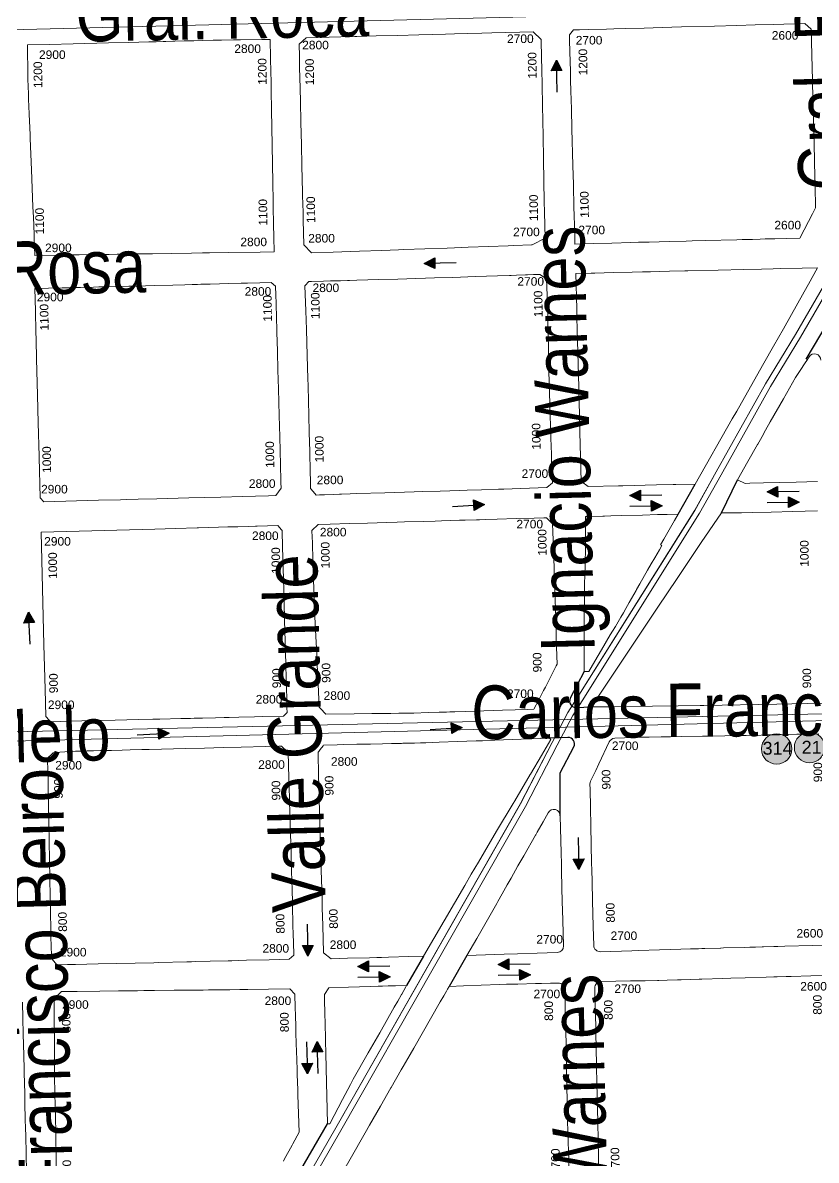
# Model space of a CAD drawing. Header units: millimetres. Extents: x 11558 to 23675, y 49449 to 61482.
# Drawn here: x 17902 to 18272, y 54186 to 54716 of the extents above; entities that cross this region are included whole.
import ezdxf

# ---------------------------------------------------------------- set-up
doc = ezdxf.new("R2010")
doc.units = ezdxf.units.MM
for name, color, linetype in [('0. plano base - nombres calles', 22, 'Continuous'), ('0. Plano Base - PLANO', 254, 'Continuous'), ('0. Plano base - sentido calles', 253, 'Continuous'), ('0. vias del tren', 252, 'VÍAS'), ('7. puesta en valor CC la lucila', 212, 'Continuous'), ('numeración', 7, 'Continuous')]:
    doc.layers.add(name, color=color, linetype=linetype)
for name, color, linetype, true_color in [('Linea 21 REGRESO Ramal F', 7, 'Continuous', 0x0a47ff), ('Linea 314 IDA', 7, 'Continuous', 0x141414), ('Linea 314 REGRESO', 7, 'Continuous', 0xe00000)]:
    doc.layers.add(name, color=color, linetype=linetype, true_color=true_color)
doc.layers.get('7. puesta en valor CC la lucila').off()
doc.styles.get("Standard").update_dxf_attribs({"font": 'arial.ttf'})
doc.linetypes.add('VÍAS', pattern='A,0.15,[130,ltypeshp.shx,S=0.25,R=0,X=0,Y=0],0.15', length=0.3)

# ---------------------------------------------------------------- blocks, each defined once
blk = doc.blocks.new('MANZANAS')
at = {"layer": '0. Plano Base - PLANO', "color": 0, "linetype": 'VÍAS', "lineweight": 5, "ltscale": 4}
for points in [[(5638207.85, 6178052.52), (5638205.17, 6177994.89), (5638203.36, 6177968), (5638201.96, 6177920.86), (5638201.34, 6177900.33), (5638193.02, 6177797.44), (5638192.31, 6177789.22), (5638192.31, 6177773.45), (5638192.31, 6177741.36), (5638185.65, 6177567.38), (5638181.67, 6177474.44)], [(5638210.49, 6178052.39), (5638207.81, 6177994.74), (5638206, 6177967.87), (5638204.6, 6177920.78), (5638203.98, 6177900.18), (5638195.65, 6177797.22), (5638194.96, 6177789.11), (5638194.96, 6177773.45), (5638194.96, 6177741.31), (5638188.29, 6177567.27), (5638184.31, 6177474.33)]]:
    blk.add_lwpolyline(points, dxfattribs=at)
at = {"layer": '0. Plano Base - PLANO', "color": 0, "linetype": 'Continuous', "lineweight": 5}
for points in [[(5638096.51, 6177986.02), (5638094.43, 6177984.87), (5638093.48, 6177986.6), (5638090.15, 6177992.6), (5638088.07, 6177996.36), (5638086.04, 6178000.02), (5638084.57, 6178002.69), (5638082.6, 6178006.24), (5638080.94, 6178009.23), (5638076.69, 6178016.91), (5638068.4, 6178031.88), (5638063.96, 6178039.9), (5638061.84, 6178043.72), (5638059.87, 6178047.29), (5638057.41, 6178051.73), (5638055.49, 6178055.19), (5638052.99, 6178059.71), (5638051.12, 6178063.09), (5638048.14, 6178068.46), (5638047.15, 6178070.25), (5638047.81, 6178073.22), (5638050.22, 6178074.56), (5638053.78, 6178076.53), (5638061.22, 6178080.67), (5638064.19, 6178082.32), (5638068.9, 6178084.93), (5638076.59, 6178089.2), (5638083.98, 6178093.31), (5638091.83, 6178097.66), (5638105.31, 6178105.15), (5638114.46, 6178110.23), (5638121.91, 6178114.37), (5638129.42, 6178118.54), (5638142.1, 6178125.59), (5638145.97, 6178124.67), (5638157.62, 6178103.64), (5638161.73, 6178096.2), (5638166.65, 6178087.33), (5638171.36, 6178078.8), (5638176.24, 6178069.93), (5638181.43, 6178060.48), (5638186.22, 6178051.78), (5638186.22, 6178051.6), (5638186.22, 6178048.48), (5638186.22, 6178044.38), (5638186.21, 6178035.66), (5638180.96, 6178032.76), (5638176.11, 6178030.07), (5638172.14, 6178027.88), (5638170.06, 6178026.72), (5638166.95, 6178025), (5638165.21, 6178024.04), (5638162.68, 6178022.64), (5638160.49, 6178021.43), (5638147.61, 6178014.3), (5638142.36, 6178011.39), (5638139.81, 6178009.98), (5638132.87, 6178006.14), (5638124.72, 6178001.63), (5638120.43, 6177999.26), (5638117.28, 6177997.51), (5638109.5, 6177993.21), (5638102.05, 6177989.08)], [(5637996.05, 6177929.46), (5637987.28, 6177924.5), (5637982.41, 6177926.19), (5637976.84, 6177936.29), (5637975.55, 6177938.64), (5637974.29, 6177940.94), (5637974, 6177941.47), (5637970.57, 6177947.7), (5637964.59, 6177958.57), (5637959.77, 6177967.33), (5637954.88, 6177976.21), (5637950.07, 6177984.96), (5637944.57, 6177994.96), (5637942.67, 6177998.41), (5637940.01, 6178003.25), (5637937.22, 6178008.31), (5637938.8, 6178012.49), (5637948.11, 6178017.64), (5637952.93, 6178020.31), (5637958.65, 6178023.47), (5637959.52, 6178023.95), (5637967.31, 6178028.26), (5637976.21, 6178033.19), (5637984.77, 6178037.92), (5637995.62, 6178043.92), (5637999.37, 6178046), (5638004.56, 6178048.87), (5638010.53, 6178052.18), (5638014.63, 6178054.44), (5638026.04, 6178060.76), (5638031.53, 6178063.79), (5638036.47, 6178062.24), (5638040.7, 6178054.46), (5638042.96, 6178050.32), (5638043.15, 6178049.97), (5638046.53, 6178043.76), (5638051.13, 6178035.31), (5638057.99, 6178022.72), (5638063.07, 6178013.38), (5638068.04, 6178004.25), (5638072.56, 6177995.95), (5638074.96, 6177991.55), (5638080.81, 6177980.8), (5638076.82, 6177975.31), (5638076.72, 6177975.16), (5638069.43, 6177971.03), (5638067.14, 6177969.73), (5638059.15, 6177965.21), (5638050.97, 6177960.57), (5638048.41, 6177959.12), (5638042.38, 6177955.71), (5638033.32, 6177950.58), (5638024.74, 6177945.71), (5638022.68, 6177944.55), (5638015.82, 6177940.66), (5638006.81, 6177935.56)], [(5638164.54, 6177894.09), (5638152.11, 6177887.27), (5638148.5, 6177887.82), (5638148.15, 6177887.87), (5638137.02, 6177907.96), (5638132.76, 6177915.66), (5638128.5, 6177923.35), (5638126.81, 6177926.4), (5638124.21, 6177931.09), (5638118.96, 6177940.58), (5638113.69, 6177950.09), (5638111.1, 6177954.77), (5638109.07, 6177958.45), (5638101.1, 6177972.83), (5638107.47, 6177976.34), (5638108.84, 6177977.09), (5638112.66, 6177979.19), (5638116.74, 6177981.44), (5638124.17, 6177985.52), (5638128.4, 6177987.84), (5638131.66, 6177989.64), (5638135.25, 6177991.61), (5638139.41, 6177993.9), (5638145.7, 6177997.36), (5638146.95, 6177998.05), (5638159.35, 6178004.87), (5638169.89, 6178010.66), (5638177.05, 6178014.6), (5638181.89, 6178017.26), (5638184.7, 6178018.81), (5638193.71, 6178023.76), (5638199.99, 6178027.22), (5638199.73, 6178018.48), (5638199.6, 6178014.3), (5638199, 6177994.55), (5638198.69, 6177985.26), (5638198.3, 6177976.07), (5638197.93, 6177966.34), (5638197.33, 6177950.47), (5638197.17, 6177946.3), (5638195.84, 6177911.24), (5638187.99, 6177906.95), (5638186.91, 6177906.36), (5638180.01, 6177902.59), (5638166.27, 6177895.05)], [(5637882.24, 6177868.79), (5637873.34, 6177863.99), (5637869.27, 6177871.1), (5637868.46, 6177872.52), (5637866.38, 6177876.16), (5637864.46, 6177879.51), (5637862.04, 6177883.74), (5637853.47, 6177898.7), (5637846.2, 6177911.4), (5637845.97, 6177911.81), (5637845.76, 6177912.17), (5637845.36, 6177912.86), (5637842.07, 6177918.61), (5637840.61, 6177921.17), (5637838.65, 6177924.59), (5637837.2, 6177927.11), (5637836.82, 6177927.77), (5637836.26, 6177928.78), (5637835.94, 6177929.33), (5637834.05, 6177932.66), (5637832.54, 6177935.33), (5637832.26, 6177935.83), (5637832.05, 6177936.21), (5637830.6, 6177938.94), (5637830.01, 6177940.06), (5637826.67, 6177946.33), (5637824.92, 6177949.63), (5637834.02, 6177954.55), (5637843.68, 6177959.83), (5637858.02, 6177967.77), (5637866.43, 6177972.42), (5637874.57, 6177976.93), (5637877.57, 6177978.59), (5637880.46, 6177980.19), (5637881.47, 6177980.75), (5637888.94, 6177984.89), (5637892.9, 6177987.08), (5637896.6, 6177989.13), (5637900.82, 6177991.46), (5637904.19, 6177993.33), (5637909.06, 6177996.03), (5637912.01, 6177997.57), (5637920.89, 6178002.2), (5637922.04, 6178002.8), (5637924.22, 6178003.93), (5637925.05, 6178002.43), (5637927.55, 6177997.91), (5637928.63, 6177995.95), (5637931.31, 6177991.08), (5637933.88, 6177986.35), (5637935.62, 6177983.14), (5637939.92, 6177975.22), (5637947.77, 6177960.73), (5637956.22, 6177945.15), (5637960.18, 6177937.83), (5637962.3, 6177933.93), (5637964.55, 6177929.78), (5637965.79, 6177927.5), (5637967.85, 6177923.68), (5637968.25, 6177922.94), (5637971.54, 6177916.88), (5637965.88, 6177913.83), (5637952.7, 6177906.73), (5637945.01, 6177902.59), (5637942.21, 6177901.08), (5637937.61, 6177898.6), (5637929.48, 6177894.23), (5637921.69, 6177890.03), (5637920.05, 6177889.15), (5637917.7, 6177887.88), (5637914.71, 6177886.27), (5637911.75, 6177884.68), (5637907.08, 6177882.16), (5637903.81, 6177880.4), (5637899, 6177877.81), (5637896.39, 6177876.41), (5637891.44, 6177873.74), (5637887.76, 6177871.76)], [(5638042.73, 6177826.04), (5638041.35, 6177825.27), (5638039.24, 6177826.08), (5638037.59, 6177826.72), (5638037.32, 6177827.22), (5638035.73, 6177830.12), (5638034.01, 6177833.24), (5638029.24, 6177841.95), (5638025.1, 6177849.49), (5638021, 6177856.91), (5638018.05, 6177862.26), (5638014.38, 6177868.91), (5638012.87, 6177871.63), (5638007.62, 6177881.14), (5638001.71, 6177891.71), (5637997.39, 6177899.33), (5637995.49, 6177902.68), (5637991.63, 6177909.47), (5637991.67, 6177909.61), (5637992.36, 6177912.12), (5637993.44, 6177912.71), (5637998.34, 6177915.4), (5638001.2, 6177916.98), (5638001.46, 6177917.12), (5638005.16, 6177919.18), (5638005.27, 6177919.24), (5638008.06, 6177920.79), (5638008.99, 6177921.31), (5638011.96, 6177922.97), (5638020.9, 6177927.95), (5638028.62, 6177932.25), (5638036.05, 6177936.38), (5638039.88, 6177938.52), (5638043.64, 6177940.61), (5638051.08, 6177944.78), (5638060.24, 6177949.95), (5638069.27, 6177955.03), (5638074.12, 6177957.77), (5638074.85, 6177958.18), (5638076.98, 6177959.38), (5638080.57, 6177961.4), (5638081.45, 6177961.89), (5638083.84, 6177963.24), (5638086.51, 6177964.74), (5638090.18, 6177964.34), (5638094.04, 6177957.64), (5638095.65, 6177954.84), (5638097.06, 6177952.26), (5638099.85, 6177947.14), (5638105.96, 6177935.92), (5638109.16, 6177930.05), (5638111.01, 6177926.66), (5638115.87, 6177917.73), (5638120.99, 6177908.64), (5638126.14, 6177899.48), (5638128.14, 6177895.93), (5638129.84, 6177892.91), (5638131.28, 6177890.36), (5638136.46, 6177881.15), (5638135.22, 6177877.94), (5638121.15, 6177870.02), (5638117.77, 6177868.11), (5638115.6, 6177866.89), (5638108.59, 6177862.94), (5638102.83, 6177859.73), (5638099.66, 6177857.96), (5638091.81, 6177853.59), (5638084.66, 6177849.6), (5638081.16, 6177847.65), (5638069.24, 6177840.97), (5638057.78, 6177834.52), (5638055.09, 6177833), (5638051.66, 6177831.07), (5638050.85, 6177830.62), (5638048.32, 6177829.19), (5638044.76, 6177827.18)], [(5637952.32, 6177776.23), (5637930.01, 6177763.87), (5637927.63, 6177764.76), (5637918.48, 6177781.33), (5637918.22, 6177781.8), (5637910.72, 6177795.38), (5637904.47, 6177806.7), (5637896.26, 6177821.57), (5637891.96, 6177829.35), (5637890.1, 6177832.71), (5637888.95, 6177834.79), (5637888.06, 6177836.41), (5637887.64, 6177837.18), (5637885.41, 6177841.21), (5637880.43, 6177850.22), (5637886.05, 6177853.32), (5637891.58, 6177856.38), (5637893.92, 6177857.67), (5637896.39, 6177859.04), (5637899.14, 6177860.56), (5637904.46, 6177863.5), (5637906.56, 6177864.66), (5637910.45, 6177866.81), (5637914.19, 6177868.88), (5637918.8, 6177871.43), (5637921.83, 6177873.1), (5637929.45, 6177877.32), (5637936.85, 6177881.41), (5637941.67, 6177884.08), (5637944.64, 6177885.72), (5637946.92, 6177886.98), (5637948.27, 6177887.73), (5637952.06, 6177889.82), (5637959.72, 6177894.06), (5637964.71, 6177896.81), (5637967.32, 6177898.26), (5637972.37, 6177901.05), (5637976.9, 6177903.55), (5637979.62, 6177902.97), (5637981.65, 6177899.31), (5637983.42, 6177896.12), (5637984.25, 6177894.61), (5637986.08, 6177891.31), (5637990.19, 6177883.91), (5637992.06, 6177880.53), (5637994.36, 6177876.38), (5637998.58, 6177868.75), (5638002.8, 6177861.15), (5638008.87, 6177850.18), (5638013.72, 6177841.43), (5638020.01, 6177830.08), (5638021.42, 6177827.54), (5638022.21, 6177826.12), (5638024.01, 6177822.86), (5638025.33, 6177820.49), (5638024.78, 6177816.37), (5638021.73, 6177814.68), (5638011.07, 6177808.78), (5638002.27, 6177803.9), (5637989.18, 6177796.65), (5637976.15, 6177789.43), (5637968.56, 6177785.23), (5637963.86, 6177782.62), (5637961.34, 6177781.23)], [(5638192.14, 6177810.75), (5638190.18, 6177809.81), (5638185.7, 6177818.51), (5638183.05, 6177823.66), (5638182.47, 6177824.8), (5638180.37, 6177828.87), (5638178.56, 6177832.38), (5638175.59, 6177838.17), (5638171.63, 6177846.02), (5638167.81, 6177853.88), (5638163.87, 6177861.99), (5638162.75, 6177864.13), (5638161.49, 6177866.55), (5638161.41, 6177866.7), (5638157.45, 6177874.29), (5638158.96, 6177875.12), (5638164.5, 6177878.18), (5638165.22, 6177878.58), (5638167.75, 6177879.98), (5638171.97, 6177882.31), (5638180.78, 6177887.19), (5638186.79, 6177890.51), (5638188.58, 6177891.5), (5638190.73, 6177892.69), (5638195.23, 6177895.18), (5638195.1, 6177891.73), (5638195.02, 6177889.29), (5638194.88, 6177885.49), (5638194.74, 6177881.79), (5638194.63, 6177878.67), (5638195.25, 6177878.64), (5638195.16, 6177876.42), (5638194.98, 6177872.03), (5638194.85, 6177868.83), (5638194.71, 6177865.36), (5638194.43, 6177858.03), (5638194.33, 6177855.02), (5638194.31, 6177854.46), (5638194.08, 6177848), (5638193.97, 6177844.89), (5638193.89, 6177842.62), (5638193.75, 6177840.25), (5638193.45, 6177835.21), (5638193.3, 6177832.64), (5638193.18, 6177830.56), (5638192.71, 6177822.51), (5638192.35, 6177816.4)], [(5638104.09, 6177742.8), (5638092.39, 6177736.55), (5638089.05, 6177737.72), (5638088.28, 6177737.99), (5638086.43, 6177741.18), (5638084.64, 6177744.25), (5638084.46, 6177744.57), (5638080.11, 6177752.05), (5638075.88, 6177759.33), (5638071.58, 6177766.72), (5638067.07, 6177774.48), (5638063.94, 6177779.86), (5638058.59, 6177789.32), (5638056.93, 6177792.29), (5638054.69, 6177796.28), (5638054.29, 6177797), (5638054.08, 6177797.37), (5638049.92, 6177804.81), (5638048.71, 6177806.99), (5638047.23, 6177809.62), (5638048.52, 6177813.51), (5638053.33, 6177816.19), (5638061.14, 6177820.54), (5638068.6, 6177824.7), (5638076.43, 6177829.05), (5638080.66, 6177831.41), (5638083.72, 6177833.12), (5638091.39, 6177837.39), (5638096.14, 6177840.05), (5638098.8, 6177841.53), (5638106.13, 6177845.63), (5638108.39, 6177846.89), (5638113.01, 6177849.48), (5638114.26, 6177850.17), (5638116.81, 6177851.6), (5638121.43, 6177854.18), (5638129.21, 6177858.52), (5638136.59, 6177862.59), (5638140.55, 6177864.75), (5638141.53, 6177865.29), (5638145.4, 6177864.15), (5638147.2, 6177860.97), (5638149.16, 6177857.48), (5638150.4, 6177855.27), (5638155.74, 6177845.78), (5638156.78, 6177843.95), (5638158, 6177841.78), (5638158.73, 6177840.49), (5638161.1, 6177836.28), (5638164.79, 6177829.72), (5638165.27, 6177828.87), (5638166.51, 6177826.66), (5638169.3, 6177821.65), (5638170.7, 6177819.14), (5638171.08, 6177818.46), (5638173.55, 6177814.04), (5638175.57, 6177810.42), (5638177.49, 6177806.96), (5638177.49, 6177806.13), (5638177.5, 6177795.02), (5638177.5, 6177793.13), (5638177.5, 6177788.3), (5638177.5, 6177783.28), (5638175.09, 6177781.92), (5638170, 6177779.07), (5638164.76, 6177776.14), (5638161.03, 6177774.05), (5638157.22, 6177771.92), (5638149.82, 6177767.77), (5638145.36, 6177765.28), (5638144.22, 6177764.64), (5638143.3, 6177764.12), (5638142, 6177763.4), (5638139.05, 6177761.75), (5638134.53, 6177759.22), (5638128.7, 6177755.95), (5638122.49, 6177752.63), (5638119.24, 6177750.9), (5638111.7, 6177746.87), (5638111.33, 6177746.67)], [(5637992.92, 6177681.27), (5637980.04, 6177674.18), (5637977.44, 6177675.14), (5637977.04, 6177675.29), (5637970.83, 6177686.52), (5637965.8, 6177695.64), (5637960.83, 6177704.63), (5637935.4, 6177750.68), (5637981.78, 6177776.43), (5637990.33, 6177781.17), (5637999.17, 6177786.08), (5637999.64, 6177786.35), (5638007.88, 6177790.92), (5638011.69, 6177793.04), (5638015.14, 6177794.95), (5638015.72, 6177795.27), (5638020.11, 6177797.71), (5638022.88, 6177799.25), (5638023.61, 6177799.65), (5638032.06, 6177804.35), (5638034.43, 6177803.41), (5638034.89, 6177803.24), (5638038.7, 6177796.36), (5638040.9, 6177792.39), (5638045.91, 6177783.35), (5638050.74, 6177774.63), (5638055.46, 6177766.11), (5638057.4, 6177762.62), (5638060.16, 6177757.63), (5638065.13, 6177748.66), (5638068.47, 6177742.63), (5638069.92, 6177740.02), (5638073.65, 6177733.28), (5638074.98, 6177730.88), (5638076.06, 6177728.93), (5638075.33, 6177726.63), (5638066.64, 6177721.85), (5638063.53, 6177720.14), (5638057.11, 6177716.61), (5638053.17, 6177714.44), (5638051.12, 6177713.31), (5638047.52, 6177711.33), (5638042.2, 6177708.4), (5638038.85, 6177706.55), (5638037.4, 6177705.75), (5638033.42, 6177703.56), (5638024.75, 6177698.79), (5638021.98, 6177697.27), (5638016.12, 6177694.04), (5638006.54, 6177688.77)], [(5638150.68, 6177638.26), (5638147.31, 6177636.31), (5638142.93, 6177637.24), (5638142.82, 6177637.43), (5638136.74, 6177648.33), (5638132.7, 6177655.57), (5638131.07, 6177658.48), (5638128.38, 6177663.3), (5638120.03, 6177678.27), (5638115.55, 6177686.3), (5638111.48, 6177693.61), (5638107.31, 6177701.18), (5638105.22, 6177704.96), (5638104.93, 6177705.49), (5638104.7, 6177705.91), (5638104.52, 6177706.23), (5638103.13, 6177708.75), (5638100.69, 6177713.18), (5638099.52, 6177715.31), (5638098.17, 6177717.75), (5638097.43, 6177719.1), (5638097.53, 6177719.63), (5638097.75, 6177720.77), (5638098.15, 6177722.88), (5638098.21, 6177723.19), (5638103.72, 6177726.29), (5638106.27, 6177727.72), (5638111.84, 6177730.76), (5638114.91, 6177732.45), (5638117.38, 6177733.79), (5638122.26, 6177736.47), (5638125.93, 6177738.48), (5638130.11, 6177740.76), (5638130.64, 6177741.05), (5638135.38, 6177743.65), (5638137.84, 6177745), (5638140, 6177746.18), (5638145.39, 6177749.24), (5638152.86, 6177753.49), (5638160.46, 6177757.81), (5638163.1, 6177759.31), (5638168.05, 6177762.12), (5638175.14, 6177766.16), (5638182.46, 6177770.32), (5638183.09, 6177770.67), (5638190.29, 6177774.77), (5638191.11, 6177774.52), (5638190.63, 6177765.75), (5638190.08, 6177755.74), (5638190.07, 6177755.54), (5638189.29, 6177741.29), (5638189.21, 6177739.9), (5638188.4, 6177724.77), (5638187.52, 6177708.17), (5638187.09, 6177701.47), (5638186.88, 6177695.54), (5638184.98, 6177657.29), (5638179.04, 6177653.99), (5638170.71, 6177649.37), (5638167.86, 6177647.8), (5638167.11, 6177647.38), (5638166.59, 6177647.09), (5638166.01, 6177646.77), (5638162.94, 6177645.07), (5638153.98, 6177640.1)], [(5638039.38, 6177577.29), (5638035.07, 6177574.93), (5638031.87, 6177576.23), (5638029.38, 6177580.09), (5638025.9, 6177586.51), (5638024.37, 6177589.31), (5638021.72, 6177594.21), (5638019.27, 6177598.72), (5638017.65, 6177601.71), (5638013.59, 6177609.18), (5638009.41, 6177616.87), (5638005.33, 6177624.4), (5638004.74, 6177625.48), (5638001.78, 6177630.93), (5638001.03, 6177632.31), (5637997.05, 6177639.65), (5637993.49, 6177646.2), (5637992.8, 6177647.47), (5637991.16, 6177650.42), (5637989.87, 6177652.72), (5637986.68, 6177658.44), (5637987.73, 6177661.53), (5637987.85, 6177661.88), (5637990.57, 6177663.55), (5637994.6, 6177666.03), (5637995.09, 6177666.33), (5637996.76, 6177667.36), (5637999.01, 6177668.59), (5638001.61, 6177670.02), (5638004.18, 6177671.42), (5638006.97, 6177672.95), (5638011.59, 6177675.48), (5638015.91, 6177677.86), (5638019.19, 6177679.65), (5638023.96, 6177682.29), (5638026.92, 6177683.93), (5638041.88, 6177692.2), (5638049.57, 6177696.45), (5638057.11, 6177700.62), (5638064.48, 6177704.7), (5638074.42, 6177710.19), (5638079.86, 6177713.2), (5638080.96, 6177713.81), (5638082.04, 6177713.51), (5638085.07, 6177712.65), (5638090.95, 6177702.11), (5638095.49, 6177693.94), (5638099.44, 6177686.85), (5638101.51, 6177683.14), (5638103.65, 6177679.3), (5638107.8, 6177671.84), (5638112.08, 6177664.14), (5638116.29, 6177656.52), (5638119.09, 6177651.45), (5638120.42, 6177649.05), (5638123.58, 6177643.31), (5638124.65, 6177641.38), (5638125.95, 6177639.02), (5638126.22, 6177638.54), (5638128.23, 6177634.89), (5638130.89, 6177630.08), (5638131.03, 6177629.82), (5638130.01, 6177627.18), (5638125.97, 6177624.95), (5638121.89, 6177622.69), (5638112.58, 6177617.54), (5638109.26, 6177615.7), (5638106.57, 6177614.22), (5638105.05, 6177613.38), (5638097.74, 6177609.33), (5638091.7, 6177606), (5638090.13, 6177605.13), (5638090, 6177605.05), (5638088.28, 6177604.11), (5638076.63, 6177597.66), (5638074.81, 6177596.65), (5638067.09, 6177592.39), (5638059.62, 6177588.32), (5638051.96, 6177584.15), (5638042.65, 6177579.07)], [(5638182.28, 6177567.82), (5638181.24, 6177567.24), (5638178.07, 6177573.02), (5638171.95, 6177584.18), (5638165.45, 6177596.04), (5638162.65, 6177601.15), (5638161.22, 6177603.77), (5638159.69, 6177606.55), (5638158.28, 6177609.12), (5638156.98, 6177611.5), (5638156.08, 6177613.13), (5638153.91, 6177617.1), (5638153.84, 6177617.22), (5638152.22, 6177620.18), (5638152.62, 6177623.83), (5638160.56, 6177628.29), (5638169.64, 6177633.39), (5638172.65, 6177635.07), (5638174.51, 6177636.11), (5638176.71, 6177637.35), (5638179.7, 6177639.03), (5638184.29, 6177641.6), (5638184.25, 6177640.77), (5638184.11, 6177636.95), (5638184.1, 6177636.66), (5638183.97, 6177633.18), (5638183.84, 6177629.88), (5638183.32, 6177616.22), (5638182.9, 6177605.38), (5638182.36, 6177591.24), (5638182.35, 6177589.54), (5638182.35, 6177588.49), (5638182.32, 6177580.64)]]:
    blk.add_lwpolyline(points, close=True, dxfattribs=at)
at = {"layer": '0. Plano Base - PLANO', "color": 0}
for points in [[(5638218.73, 6178054.56), (5638214.73, 6177986.84)], [(5638212.98, 6177905.04), (5638212.51, 6177922.15)], [(5638195.23, 6177895.18), (5638195.84, 6177911.24)], [(5638202.75, 6177666.84), (5638202.09, 6177650.22)], [(5638184.98, 6177657.29), (5638184.29, 6177641.6)], [(5638178.78, 6177512.09), (5638181.24, 6177567.24)]]:
    blk.add_lwpolyline(points, dxfattribs=at)
at = {"layer": '0. Plano Base - PLANO', "color": 0, "linetype": 'Continuous', "lineweight": 5}
for points in [[(5638246.02, 6177938.66), (5638237.19, 6177933.78), (5638230.41, 6177930.04), (5638223.88, 6177926.43), (5638218.29, 6177923.35), (5638216.43, 6177922.32), (5638216.37, 6177922.28), (5638212.51, 6177922.15), (5638212.85, 6177931.96), (5638213.17, 6177941.03), (5638213.18, 6177941.32), (5638213.27, 6177943.76), (5638213.33, 6177945.36), (5638213.44, 6177948.74), (5638213.6, 6177953.2), (5638214.03, 6177965.58), (5638214.48, 6177977.07), (5638214.81, 6177980.43), (5638215.33, 6177985.68), (5638215.35, 6177985.94), (5638215.61, 6177988.52, -0.738947), (5638221.23, 6177989.65)], [(5638295.62, 6177847.82), (5638277, 6177837.77), (5638247.12, 6177821.47), (5638245.61, 6177820.65), (5638236.59, 6177815.79), (5638226.05, 6177810.11), (5638210.58, 6177801.78), (5638207.67, 6177800.23), (5638200.71, 6177796.72), (5638200.81, 6177797.09), (5638206.94, 6177852.24), (5638208.72, 6177868.3), (5638210.96, 6177888.42), (5638212.98, 6177905.04), (5638215.79, 6177906.53), (5638218.27, 6177907.84), (5638218.94, 6177908.19), (5638221.26, 6177909.42), (5638225.62, 6177911.72), (5638233.38, 6177915.94), (5638242.29, 6177920.91), (5638252.34, 6177926.5, -0.415455)], [(5638349.91, 6177748.84), (5638343.68, 6177745.38), (5638332.4, 6177739.13), (5638329.64, 6177737.6), (5638328, 6177736.69), (5638323.79, 6177734.36), (5638323.17, 6177734.01), (5638320.43, 6177732.49), (5638318.2, 6177731.26), (5638315.97, 6177730.02), (5638307.43, 6177725.28), (5638306.31, 6177724.65), (5638306.16, 6177724.57), (5638299.79, 6177721), (5638299.73, 6177720.97), (5638298.53, 6177720.3), (5638297.27, 6177719.6), (5638293.97, 6177717.75), (5638290.07, 6177715.57), (5638281.37, 6177710.7), (5638272.82, 6177705.92), (5638270.09, 6177704.39), (5638257.25, 6177697.21, -0.415417), (5638253.16, 6177698.37), (5638248.84, 6177706.17), (5638243.04, 6177716.64), (5638238.76, 6177724.36), (5638236, 6177729.4), (5638234.62, 6177731.94), (5638230.37, 6177739.71), (5638226.31, 6177747.15), (5638222.13, 6177754.8), (5638217.98, 6177762.4), (5638216.88, 6177764.41, -0.116966), (5638216.51, 6177765.74), (5638216.42, 6177768.2), (5638216.3, 6177771.27), (5638216.17, 6177774.78), (5638215.75, 6177785.99, -0.2785), (5638217.26, 6177788.7), (5638225.07, 6177793.19), (5638227.52, 6177794.59), (5638231.23, 6177796.6), (5638236.13, 6177799.25), (5638240.03, 6177801.35), (5638244.72, 6177803.89), (5638253.16, 6177808.45), (5638256.55, 6177810.29), (5638256.75, 6177810.4), (5638262.35, 6177813.43), (5638267.92, 6177816.44), (5638271.01, 6177818.11), (5638277.16, 6177821.47), (5638279.66, 6177822.85), (5638284.65, 6177825.59), (5638287.37, 6177827.09), (5638291.82, 6177829.53), (5638294.86, 6177831.21), (5638294.96, 6177831.26), (5638300.8, 6177834.47)], [(5638304.13, 6177605.41), (5638300.75, 6177611.59), (5638296.85, 6177618.72), (5638292.81, 6177626.1), (5638289.9, 6177631.41), (5638288.55, 6177633.88), (5638286.69, 6177637.27), (5638284.22, 6177641.78), (5638280.2, 6177649.11), (5638276.09, 6177656.63), (5638272.99, 6177662.29), (5638271.96, 6177664.16), (5638268.45, 6177670.57), (5638267.72, 6177671.91), (5638262.77, 6177680.95, -0.414956), (5638263.97, 6177685.02), (5638276.08, 6177691.61), (5638279.35, 6177693.39), (5638282.03, 6177694.85), (5638287.05, 6177697.58), (5638287.64, 6177697.91), (5638291.01, 6177699.74), (5638295.29, 6177702.13), (5638296.68, 6177702.91), (5638304.01, 6177707.02), (5638305.12, 6177707.64), (5638313.73, 6177712.46), (5638316.95, 6177714.26), (5638322.79, 6177717.53), (5638331.31, 6177722.31), (5638334.54, 6177724.12), (5638335.79, 6177724.81), (5638339.52, 6177726.9), (5638341.48, 6177728), (5638349.52, 6177732.49), (5638355.3, 6177735.7)], [(5638197.53, 6177538.55), (5638198.27, 6177557.39), (5638198.84, 6177571.58), (5638199, 6177575.76), (5638199.42, 6177585.96), (5638199.83, 6177595.79), (5638199.84, 6177595.97), (5638200.23, 6177605.46), (5638200.31, 6177607.24), (5638200.58, 6177613.75), (5638200.72, 6177617.17), (5638201.76, 6177642.05), (5638201.89, 6177645.25), (5638201.99, 6177647.72), (5638202.04, 6177648.92), (5638202.09, 6177650.22), (5638207.99, 6177653.6), (5638215.16, 6177657.72), (5638222.58, 6177661.98), (5638225.37, 6177663.53), (5638225.49, 6177663.6), (5638225.65, 6177663.69), (5638225.83, 6177663.78), (5638230.02, 6177666.08), (5638237.31, 6177670.09), (5638239.59, 6177671.34), (5638239.65, 6177671.37), (5638243.42, 6177673.44), (5638246.58, 6177675.17, -0.414954), (5638250.66, 6177673.98), (5638250.87, 6177673.58), (5638254.84, 6177666.3), (5638259.51, 6177657.74), (5638263.5, 6177650.43), (5638267.7, 6177642.75), (5638267.74, 6177642.68), (5638269.06, 6177640.25), (5638269.12, 6177640.15), (5638272.04, 6177634.8), (5638275.98, 6177627.57), (5638280.19, 6177619.86), (5638284.46, 6177612.22), (5638287.37, 6177607), (5638287.43, 6177606.9), (5638288.65, 6177604.72), (5638290.63, 6177601.18)]]:
    blk.add_lwpolyline(points, format="xyb", dxfattribs=at)
at = {"layer": '0. Plano Base - PLANO', "color": 0}
for points in [[(5638190.18, 6177809.81), (5638190.27, 6177795.72, 0.581529), (5638194.82, 6177793.17), (5638200.71, 6177796.72)], [(5638211.38, 6177744.92), (5638202.15, 6177762.69), (5638202.14, 6177776.35, 0.574917), (5638197.66, 6177778.96), (5638186.69, 6177772.72)]]:
    blk.add_lwpolyline(points, format="xyb", dxfattribs=at)
at = {"layer": '0. Plano Base - PLANO', "color": 0, "linetype": 'Continuous', "lineweight": 5}
blk.add_lwpolyline([(5638217.91, 6177675.54), (5638202.75, 6177666.84), (5638203.23, 6177676.12), (5638203.93, 6177694.9), (5638203.98, 6177696.02), (5638204.13, 6177700.04), (5638204.31, 6177704.88), (5638204.44, 6177708.46), (5638204.68, 6177715.03), (5638204.89, 6177720.45), (5638205.3, 6177731.45), (5638205.31, 6177731.72), (5638205.36, 6177733.14), (5638205.57, 6177738.75), (5638205.75, 6177743.59, -0.761368), (5638211.38, 6177744.92), (5638219.72, 6177729.69), (5638222.26, 6177725.07), (5638223.48, 6177722.84), (5638224.65, 6177720.71), (5638226.48, 6177717.37), (5638227.23, 6177716), (5638227.27, 6177715.91), (5638228.43, 6177713.8), (5638228.55, 6177713.58), (5638229.65, 6177711.58), (5638229.73, 6177711.44), (5638230.57, 6177709.91), (5638234.83, 6177702.25), (5638240.71, 6177691.68, -0.41406), (5638239.55, 6177687.6), (5638231.38, 6177683.05), (5638223.3, 6177678.54)], format="xyb", close=True, dxfattribs=at)
for points in [[(5638085.98, 6177477.26), (5638076.76, 6177494.08), (5638075.35, 6177496.66), (5638072.36, 6177502.12), (5638071.08, 6177504.45), (5638066.88, 6177512.13), (5638064.84, 6177515.85), (5638063.97, 6177517.44), (5638062.61, 6177519.93), (5638061.95, 6177521.12), (5638058.02, 6177528.3), (5638054.93, 6177534.19), (5638053.69, 6177536.54), (5638049.49, 6177544.56), (5638045.47, 6177552.21), (5638041.17, 6177560.41), (5638042.35, 6177563.75), (5638042.72, 6177564.79), (5638042.9, 6177564.89), (5638045.81, 6177566.45), (5638049.11, 6177568.22), (5638058.43, 6177573.23), (5638066.19, 6177577.36), (5638074.03, 6177581.53), (5638076.56, 6177582.88), (5638079.53, 6177584.46), (5638081.04, 6177585.27), (5638089.16, 6177589.59), (5638094.75, 6177592.57), (5638096.64, 6177593.58), (5638100.15, 6177595.45), (5638101.04, 6177595.91), (5638103.25, 6177597.08), (5638104.31, 6177597.65), (5638107.14, 6177599.16), (5638109.2, 6177600.26), (5638112.06, 6177601.78), (5638116.15, 6177603.97), (5638117.55, 6177604.73), (5638119.46, 6177605.75), (5638127.97, 6177610.34), (5638136.7, 6177615.04), (5638139.86, 6177613.96), (5638142.95, 6177608.38), (5638144.59, 6177605.4), (5638147.29, 6177600.53), (5638148.83, 6177597.79), (5638153.08, 6177590.23), (5638154.58, 6177587.55), (5638155.24, 6177586.39), (5638156.69, 6177583.81), (5638157.39, 6177582.57), (5638158.16, 6177581.19), (5638161.7, 6177574.91), (5638162.67, 6177573.18), (5638162.87, 6177572.81), (5638171.37, 6177557.71), (5638171.25, 6177551.57), (5638171.23, 6177550.81), (5638171.08, 6177543.19), (5638171.06, 6177542.36)], [(5638028.85, 6177552.09), (5638032.54, 6177545.37), (5638036.01, 6177539.06), (5638040.9, 6177530.17), (5638043.96, 6177524.61), (5638045.66, 6177521.52), (5638046.2, 6177520.54), (5638050.3, 6177513.08), (5638051.5, 6177510.91), (5638052.3, 6177509.45), (5638054.59, 6177505.29), (5638055.17, 6177504.24), (5638057.28, 6177500.39), (5638058.87, 6177497.51), (5638063.08, 6177489.86), (5638066.97, 6177482.78)]]:
    blk.add_lwpolyline(points, dxfattribs=at)
blk = doc.blocks.new('21 regreso')
at = {"layer": 'Linea 21 REGRESO Ramal F', "lineweight": 211, "true_color": 0xededed}
h = blk.add_hatch(color=7, dxfattribs=at)
h.dxf.hatch_style = 1
edge = h.paths.add_edge_path()
edge.add_arc((0, 0), 7.11, 0, 360)
at = {"layer": 'Linea 21 REGRESO Ramal F', "lineweight": 9}
blk.add_circle((0, 0), 7.11, dxfattribs=at)
at = {"layer": 'Linea 21 REGRESO Ramal F', "lineweight": 15, "insert": (-3.69, 3.1), "char_height": 6, "attachment_point": 1}
blk.add_mtext_dynamic_manual_height_columns('21', width=6.2012, gutter_width=12.5, heights=[0], dxfattribs=at)
blk = doc.blocks.new('314 vuelta')
at = {"layer": 'Linea 314 REGRESO', "lineweight": 211, "true_color": 0xededed}
h = blk.add_hatch(color=7, dxfattribs=at)
h.dxf.hatch_style = 1
edge = h.paths.add_edge_path()
edge.add_arc((0, 0), 7.11, 0, 360)
at = {"layer": 'Linea 314 REGRESO', "lineweight": 9}
blk.add_circle((0, 0), 7.11, dxfattribs=at)
at = {"layer": 'Linea 314 REGRESO', "lineweight": 211, "insert": (-6.55, 3.33), "char_height": 6, "attachment_point": 1}
blk.add_mtext_dynamic_manual_height_columns('314', width=8.0914, gutter_width=12.5, heights=[0], dxfattribs=at)

msp = doc.modelspace()

# ---------------------------------------------------------------- hatches: boundary and pattern name
at = {"layer": '0. Plano base - sentido calles', "linetype": 'Continuous', "lineweight": 25, "ltscale": 2, "true_color": 0x1a1a1a}
h = msp.add_hatch(color=250, dxfattribs=at)
h.dxf.hatch_style = 1
h.paths.add_polyline_path([(18151.18, 54699.07), (18148.78, 54694.02), (18151.28, 54694.07)])
h.paths.add_polyline_path([(18151.18, 54699.07), (18151.28, 54694.07), (18153.78, 54694.13)])
h = msp.add_hatch(color=250, dxfattribs=at)
h.dxf.hatch_style = 1
h.paths.add_polyline_path([(18089.45, 54604.1), (18094.49, 54601.69), (18094.45, 54604.19)])
h.paths.add_polyline_path([(18089.45, 54604.1), (18094.45, 54604.19), (18094.4, 54606.69)])
h = msp.add_hatch(color=250, dxfattribs=at)
h.dxf.hatch_style = 1
h.paths.add_polyline_path([(18249.43, 54497.52), (18254.46, 54495.08), (18254.43, 54497.58)])
h.paths.add_polyline_path([(18249.43, 54497.52), (18254.43, 54497.58), (18254.39, 54500.08)])
h = msp.add_hatch(color=250, dxfattribs=at)
h.dxf.hatch_style = 1
h.paths.add_polyline_path([(18185.39, 54495.79), (18190.42, 54493.35), (18190.39, 54495.85)])
h.paths.add_polyline_path([(18185.39, 54495.79), (18190.39, 54495.85), (18190.36, 54498.35)])
h = msp.add_hatch(color=250, dxfattribs=at)
h.dxf.hatch_style = 1
h.paths.add_polyline_path([(18264.49, 54492.71), (18259.46, 54495.14), (18259.49, 54492.64)])
h.paths.add_polyline_path([(18264.49, 54492.71), (18259.49, 54492.64), (18259.52, 54490.15)])
h = msp.add_hatch(color=250, dxfattribs=at)
h.dxf.hatch_style = 1
h.paths.add_polyline_path([(18117.63, 54491.63), (18112.49, 54493.82), (18112.64, 54491.32)])
h.paths.add_polyline_path([(18117.63, 54491.63), (18112.64, 54491.32), (18112.79, 54488.83)])
h = msp.add_hatch(color=250, dxfattribs=at)
h.dxf.hatch_style = 1
h.paths.add_polyline_path([(18200.45, 54490.98), (18195.42, 54493.42), (18195.45, 54490.92)])
h.paths.add_polyline_path([(18200.45, 54490.98), (18195.45, 54490.92), (18195.48, 54488.42)])
h = msp.add_hatch(color=250, dxfattribs=at)
h.dxf.hatch_style = 1
h.paths.add_polyline_path([(17904.91, 54441.4), (17902.66, 54436.28), (17905.15, 54436.41)])
h.paths.add_polyline_path([(17904.91, 54441.4), (17905.15, 54436.41), (17907.65, 54436.53)])
h = msp.add_hatch(color=250, dxfattribs=at)
h.dxf.hatch_style = 1
h.paths.add_polyline_path([(18107.21, 54387.52), (18102.07, 54389.72), (18102.22, 54387.22)])
h.paths.add_polyline_path([(18107.21, 54387.52), (18102.22, 54387.22), (18102.37, 54384.72)])
h = msp.add_hatch(color=250, dxfattribs=at)
h.dxf.hatch_style = 1
h.paths.add_polyline_path([(17970.53, 54384.94), (17965.38, 54387.14), (17965.54, 54384.64)])
h.paths.add_polyline_path([(17970.53, 54384.94), (17965.54, 54384.64), (17965.69, 54382.14)])
h = msp.add_hatch(color=250, dxfattribs=at)
h.dxf.hatch_style = 1
h.paths.add_polyline_path([(18161.67, 54321.17), (18164.06, 54326.22), (18161.56, 54326.17)])
h.paths.add_polyline_path([(18161.67, 54321.17), (18161.56, 54326.17), (18159.06, 54326.11)])
h = msp.add_hatch(color=250, dxfattribs=at)
h.dxf.hatch_style = 1
h.paths.add_polyline_path([(18035.28, 54280.79), (18037.67, 54285.85), (18035.17, 54285.79)])
h.paths.add_polyline_path([(18035.28, 54280.79), (18035.17, 54285.79), (18032.67, 54285.74)])
h = msp.add_hatch(color=250, dxfattribs=at)
h.dxf.hatch_style = 1
h.paths.add_polyline_path([(18058.5, 54275.99), (18063.53, 54273.55), (18063.5, 54276.05)])
h.paths.add_polyline_path([(18058.5, 54275.99), (18063.5, 54276.05), (18063.47, 54278.55)])
h = msp.add_hatch(color=250, dxfattribs=at)
h.dxf.hatch_style = 1
h.paths.add_polyline_path([(18124, 54276.92), (18129.03, 54274.49), (18129, 54276.99)])
h.paths.add_polyline_path([(18124, 54276.92), (18129, 54276.99), (18128.97, 54279.48)])
h = msp.add_hatch(color=250, dxfattribs=at)
h.dxf.hatch_style = 1
h.paths.add_polyline_path([(18073.56, 54271.18), (18068.53, 54273.61), (18068.56, 54271.11)])
h.paths.add_polyline_path([(18073.56, 54271.18), (18068.56, 54271.11), (18068.6, 54268.61)])
h = msp.add_hatch(color=250, dxfattribs=at)
h.dxf.hatch_style = 1
h.paths.add_polyline_path([(18139.06, 54272.11), (18134.03, 54274.55), (18134.06, 54272.05)])
h.paths.add_polyline_path([(18139.06, 54272.11), (18134.06, 54272.05), (18134.1, 54269.55)])
h = msp.add_hatch(color=250, dxfattribs=at)
h.dxf.hatch_style = 1
h.paths.add_polyline_path([(18039.55, 54241), (18037.22, 54235.92), (18039.71, 54236)])
h.paths.add_polyline_path([(18039.55, 54241), (18039.71, 54236), (18042.21, 54236.08)])
h = msp.add_hatch(color=250, dxfattribs=at)
h.dxf.hatch_style = 1
h.paths.add_polyline_path([(18035.04, 54225.85), (18037.38, 54230.92), (18034.88, 54230.84)])
h.paths.add_polyline_path([(18035.04, 54225.85), (18034.88, 54230.84), (18032.38, 54230.76)])

# ---------------------------------------------------------------- linework, layer by layer
at = {"layer": '0. Plano base - sentido calles', "color": 250, "linetype": 'Continuous', "lineweight": 25, "ltscale": 2, "true_color": 0x1a1a1a}
for points in [[(18151.49, 54684.08), (18151.18, 54699.07), (18153.78, 54694.13), (18148.78, 54694.02), (18151.18, 54699.07)], [(18104.44, 54604.36), (18089.45, 54604.1), (18094.4, 54606.69), (18094.49, 54601.69), (18089.45, 54604.1)], [(18264.43, 54497.71), (18249.43, 54497.52), (18254.39, 54500.08), (18254.46, 54495.08), (18249.43, 54497.52)], [(18200.39, 54495.98), (18185.39, 54495.79), (18190.36, 54498.35), (18190.42, 54493.35), (18185.39, 54495.79)], [(18249.49, 54492.52), (18264.49, 54492.71), (18259.52, 54490.15), (18259.46, 54495.14), (18264.49, 54492.71)], [(18102.66, 54490.72), (18117.63, 54491.63), (18112.79, 54488.83), (18112.49, 54493.82), (18117.63, 54491.63)], [(18185.45, 54490.79), (18200.45, 54490.98), (18195.48, 54488.42), (18195.42, 54493.42), (18200.45, 54490.98)], [(17905.64, 54426.42), (17904.91, 54441.4), (17907.65, 54436.53), (17902.66, 54436.28), (17904.91, 54441.4)], [(18092.24, 54386.62), (18107.21, 54387.52), (18102.37, 54384.72), (18102.07, 54389.72), (18107.21, 54387.52)], [(17955.55, 54384.04), (17970.53, 54384.94), (17965.69, 54382.14), (17965.38, 54387.14), (17970.53, 54384.94)], [(18161.34, 54336.17), (18161.67, 54321.17), (18159.06, 54326.11), (18164.06, 54326.22), (18161.67, 54321.17)], [(18034.94, 54295.79), (18035.28, 54280.79), (18032.67, 54285.74), (18037.67, 54285.85), (18035.28, 54280.79)], [(18073.5, 54276.18), (18058.5, 54275.99), (18063.47, 54278.55), (18063.53, 54273.55), (18058.5, 54275.99)], [(18139, 54277.11), (18124, 54276.92), (18128.97, 54279.48), (18129.03, 54274.49), (18124, 54276.92)], [(18058.57, 54270.99), (18073.56, 54271.18), (18068.6, 54268.61), (18068.53, 54273.61), (18073.56, 54271.18)], [(18124.07, 54271.92), (18139.06, 54272.11), (18134.1, 54269.55), (18134.03, 54274.55), (18139.06, 54272.11)], [(18034.56, 54240.84), (18035.04, 54225.85), (18032.38, 54230.76), (18037.38, 54230.92), (18035.04, 54225.85)], [(18040.04, 54226.01), (18039.55, 54241), (18042.21, 54236.08), (18037.22, 54235.92), (18039.55, 54241)]]:
    msp.add_lwpolyline(points, dxfattribs=at)
at = {"layer": '0. vias del tren', "color": 252, "lineweight": 13, "ltscale": 5}
for points in [[(18291.66, 54620.93), (18262.71, 54571.02), (18248.72, 54547.99), (18225.73, 54506.81), (18215.73, 54488.88), (18160.9, 54401.41), (18156.49, 54394.45), (18149.22, 54380.45), (18134.42, 54351.97), (18048.3, 54200.66), (18001.92, 54120.02)], [(18293.95, 54619.6), (18264.99, 54569.67), (18251, 54546.66), (18228.04, 54505.52), (18218, 54487.53), (18163.14, 54400), (18158.78, 54393.13), (18151.56, 54379.23), (18136.74, 54350.71), (18050.59, 54199.35), (18004.21, 54118.7)]]:
    msp.add_lwpolyline(points, dxfattribs=at)
at = {"layer": 'Linea 21 REGRESO Ramal F', "lineweight": 15}
msp.add_lwpolyline([(16704.59, 55013.26), (16659.56, 55094.15), (17045.58, 55106.03), (17041.05, 55023.54), (17033.93, 55006.08), (17015.2, 54852.19), (16981.3, 54592.64), (16973.9, 54538.11), (16963.83, 54462.83), (16949.99, 54357.61), (16963.05, 54357.46), (18413.63, 54394.21), (18421.72, 53925.48), (19586.03, 53947.52), (19577.4, 53852.59), (19553.85, 53617.89), (19553.93, 53604.41), (19525.18, 53325.45)], dxfattribs=at)
at = {"layer": 'Linea 314 IDA', "lineweight": 15}
msp.add_lwpolyline([(19678.64, 54758.26), (17014.41, 54690.91), (17016.09, 54700.89), (17030.3, 54810.59), (17060.69, 55024), (17066.08, 55096.96), (17073.31, 55199.76), (17087.6, 55374.92), (16998.36, 55515.36), (16948.17, 55592.28), (16899.18, 55667.23), (16875.53, 55724.13), (16836.61, 55820.81), (16774.39, 55964.08), (16768.11, 56071.64), (16762.32, 56163.65), (16754.13, 56294.73), (16742.89, 56384.99), (16730.61, 56482.19), (16683.93, 56845.49), (16636.62, 57213.81), (16606.32, 57461.78)], dxfattribs=at)
at = {"layer": 'Linea 314 REGRESO', "lineweight": 15}
msp.add_lwpolyline([(19641.72, 54423.29), (18737.66, 54404.1), (17778.19, 54382.83), (17328.87, 54372.18), (16959.69, 54362.37), (16972.75, 54461.65), (16982.82, 54536.91), (16990.22, 54591.45), (17024.13, 54851.06), (17042.72, 55003.8), (17049.96, 55021.54), (17055, 55113.42), (17060.31, 55188.44), (17061.61, 55200.58), (17066.56, 55274.36), (17073.57, 55379.69), (17024.15, 55455.81), (16975.74, 55528.53), (16930.04, 55600.53), (16880.07, 55676.16), (16819.03, 55822.38), (16757.48, 55974.29), (16745.5, 56241.42), (16742.82, 56281.3)], dxfattribs=at)

# ---------------------------------------------------------------- block references
at = {"layer": '0. Plano Base - PLANO', "color": 28, "lineweight": 5, "true_color": 0x0d0d0d, "rotation": 332.5463477508169}
msp.add_blockref('MANZANAS', (-7833237.48, -2828296.13), dxfattribs=at)
at = {"layer": '7. puesta en valor CC la lucila', "color": 250, "lineweight": 30, "rotation": 332.5463477508169}
msp.add_blockref('MANZANAS', (-7833237.48, -2828296.13), dxfattribs=at)
at = {"layer": 'Linea 21 REGRESO Ramal F', "color": 188, "lineweight": 15, "true_color": 0x0a090b}
msp.add_blockref('21 regreso', (18269.29, 54378.2), dxfattribs=at)
at = {"layer": 'Linea 314 REGRESO', "lineweight": 15}
msp.add_blockref('314 vuelta', (18253.93, 54377.51), dxfattribs=at)

# ---------------------------------------------------------------- texts
at = {"layer": '0. plano base - nombres calles', "color": 250, "lineweight": 15, "true_color": 0x1a1a1a, "char_height": 25, "attachment_point": 1}
for s, insert, rotation in [("{\\fArial Narrow|b0|i0|c0|p34;Gral. Bernardo O' Higgins}", (18264.21, 54637.86), 91.4248), ('{\\fArial Narrow|b0|i0|c0|p34;Gral. Roca}', (17926.58, 54732.59), 1.0836), ('{\\fArial Narrow|b0|i0|c0|p34;Ignacio Warnes}', (18144.08, 54422.37), 91.4248), ('{\\fArial Narrow|b0|i0|c0|p34;Santa Rosa}', (17809.85, 54612.78), 1.0836), ('{\\fArial Narrow|b0|i0|c0|p34;Valle Grande}', (18018.67, 54300.84), 91.4248), ('{\\fArial Narrow|b0|i0|c0|p34;Carlos Francisco Melo}', (18111.33, 54407.01), 0.6207), ('{\\fArial Narrow|b0|i0|c0|p34;Carlos Francisco Melo}', (17657.98, 54390.05), 1.4599), ('{\\fArial Narrow|b0|i0|c0|p34;Francisco Beiro}', (17900.73, 54169.32), 91.4248), ('{\\fArial Narrow|b0|i0|c0|p34;Ignacio Warnes}', (18152.48, 54073.18), 91.4248)]:
    msp.add_mtext_dynamic_manual_height_columns(s, width=329.255, gutter_width=12.5, heights=[0], dxfattribs=dict(at, insert=insert, rotation=rotation))
at = {"layer": 'numeración', "color": 251, "true_color": 0x606162, "char_height": 4, "attachment_point": 1}
for s, insert in [('2600', (18251.64, 54712.57)), ('2800', (18000.91, 54706.35)), ('2800', (18032.57, 54708.06)), ('2700', (18128.14, 54711.01)), ('2700', (18160.2, 54710.31)), ('2900', (17909.79, 54703.57)), ('2700', (18161.43, 54621.75)), ('2600', (18252.87, 54624.01)), ('2800', (18003.74, 54616.17)), ('2800', (18035.4, 54617.88)), ('2700', (18130.97, 54620.83)), ('2900', (17912.61, 54613.39)), ('2800', (18037.4, 54594.76)), ('2700', (18132.97, 54597.71)), ('2900', (17908.79, 54590.46)), ('2800', (18005.74, 54593.05)), ('2800', (18039.37, 54505.08)), ('2700', (18134.94, 54508.03)), ('2900', (17910.76, 54500.77)), ('2800', (18007.71, 54503.37)), ('2700', (18132.52, 54484.46)), ('2800', (18009.16, 54479.01)), ('2800', (18040.82, 54480.72)), ('2900', (17912.21, 54476.41)), ('2800', (18042.56, 54404.43)), ('2700', (18128.13, 54405.28)), ('2900', (17913.95, 54400.12)), ('2800', (18010.91, 54402.72)), ('2700', (18177.04, 54380.99)), ('2900', (17917.38, 54371.91)), ('2800', (18012.05, 54372.22)), ('2800', (18045.99, 54373.65)), ('2700', (18176.45, 54292.33)), ('2600', (18263.17, 54293.47)), ('2800', (18045.42, 54288.14)), ('2700', (18141.82, 54290.7)), ('2900', (17919.54, 54284.66)), ('2800', (18014.04, 54286.43)), ('2700', (18178.21, 54267.59)), ('2600', (18264.94, 54268.73)), ('2900', (17920.55, 54260.22)), ('2800', (18015.05, 54261.99)), ('2700', (18140.5, 54265.17))]:
    msp.add_mtext_dynamic_manual_height_columns(s, width=16.0314, gutter_width=12.5, heights=[0], dxfattribs=dict(at, insert=insert))
for s, insert, rotation in [('1200', (18137.96, 54690.31), 90.6203), ('1200', (18161.65, 54691.85), 90.6203), ('1200', (17907.35, 54685.93), 90.6203), ('1200', (18012.02, 54687.46), 90.6203), ('1200', (18034.13, 54687.27), 90.6203), ('1100', (18162.32, 54625.38), 90.6203), ('1100', (18012.33, 54621.76), 90.6203), ('1100', (18034.66, 54622.96), 90.6203), ('1100', (18138.63, 54623.84), 90.6203), ('1100', (17908.16, 54617.63), 90.6203), ('1100', (18036.78, 54578.11), 90.6203), ('1100', (18140.75, 54578.99), 90.6203), ('1100', (17910.28, 54572.78), 90.6203), ('1100', (18014.45, 54576.91), 90.6203), ('1000', (18139.82, 54517.15), 90.6203), ('1000', (18015.54, 54508.68), 90.6203), ('1000', (18038.63, 54511.2), 90.6203), ('1000', (17911.46, 54506.33), 90.6203), ('1000', (18142.63, 54467.67), 90.6203), ('1000', (18041.43, 54461.73), 90.6203), ('1000', (18264.9, 54462.5), 90.3545), ('1000', (17914.27, 54456.86), 90.6203), ('1000', (18018.34, 54459.2), 90.6203), ('900', (18140.28, 54413.2), 90.6203), ('900', (18018.7, 54405.81), 90.6203), ('900', (18041.79, 54408.33), 90.6203), ('900', (18266.04, 54405.83), 90.3545), ('900', (17914.62, 54403.47), 90.6203), ('900', (18172.44, 54358.55), 90.6203), ('900', (18271.19, 54361.96), 90.6203), ('900', (17916.88, 54354.27), 90.6203), ('900', (18018.42, 54353.42), 90.6203), ('900', (18043.23, 54355.7), 90.6203), ('800', (18174.47, 54296.36), 91.3686), ('800', (17918.91, 54292.09), 91.3686), ('800', (18020.45, 54291.23), 91.3686), ('800', (18045.26, 54293.51), 91.3686), ('800', (18270.99, 54253.43), 90.6203), ('800', (18145.65, 54250.55), 90.6203), ('800', (18173.44, 54251.03), 90.6203), ('800', (17920.53, 54245), 90.6203), ('800', (18022.34, 54245.27), 90.6203), ('700', (18176.66, 54182.15), 91.3686), ('700', (18148.87, 54181.67), 91.3686), ('700', (17920.96, 54176.39), 91.3686)]:
    msp.add_mtext_dynamic_manual_height_columns(s, width=16.0314, gutter_width=12.5, heights=[0], dxfattribs=dict(at, insert=insert, rotation=rotation))

doc.saveas('drawing.dxf')
